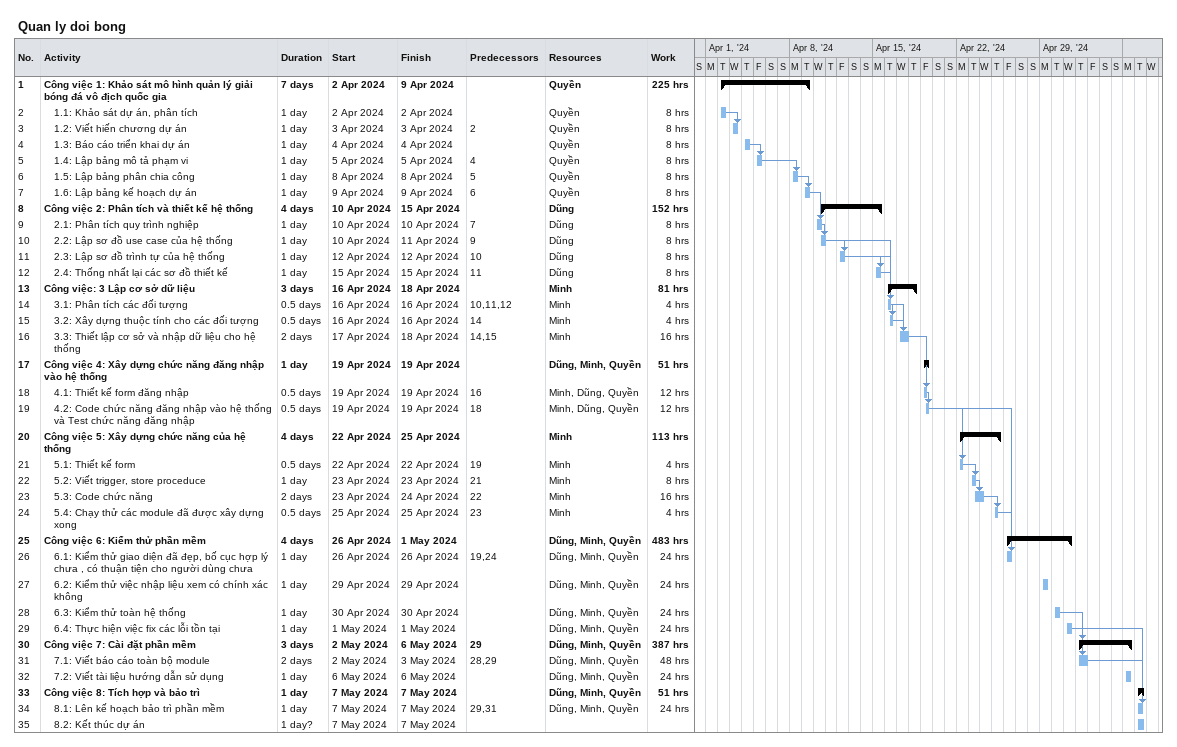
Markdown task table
Quan ly doi bong

| ID | Level | Task | Duration | Start | Finish | Predecessors | Resources | Work (h) |
|---|---|---|---|---|---|---|---|---|
| 1 | 1 | **Công việc 1: Khảo sát mô hình quản lý giải bóng đá vô địch quốc gia** | 7d | 2024-04-02 | 2024-04-09 |  | Quyền | 225 |
| 2 | 2 | 1.1: Khảo sát dự án, phân tích | 1d | 2024-04-02 | 2024-04-02 |  | Quyền | 8 |
| 3 | 2 | 1.2: Viết hiến chương dự án | 1d | 2024-04-03 | 2024-04-03 | 2 | Quyền | 8 |
| 4 | 2 | 1.3: Báo cáo triển khai dự án | 1d | 2024-04-04 | 2024-04-04 |  | Quyền | 8 |
| 5 | 2 | 1.4: Lập bảng mô tả phạm vi | 1d | 2024-04-05 | 2024-04-05 | 4 | Quyền | 8 |
| 6 | 2 | 1.5: Lập bảng phân chia công | 1d | 2024-04-08 | 2024-04-08 | 5 | Quyền | 8 |
| 7 | 2 | 1.6: Lập bảng kế hoạch dự án | 1d | 2024-04-09 | 2024-04-09 | 6 | Quyền | 8 |
| 8 | 1 | **Công việc 2: Phân tích và thiết kế hệ thống** | 4d | 2024-04-10 | 2024-04-15 |  | Dũng | 152 |
| 9 | 2 | 2.1: Phân tích quy trình nghiệp | 1d | 2024-04-10 | 2024-04-10 | 7 | Dũng | 8 |
| 10 | 2 | 2.2: Lập sơ đồ use case của hệ thống | 1d | 2024-04-10 | 2024-04-11 | 9 | Dũng | 8 |
| 11 | 2 | 2.3: Lập sơ đồ trình tự của hệ thống | 1d | 2024-04-12 | 2024-04-12 | 10 | Dũng | 8 |
| 12 | 2 | 2.4: Thống nhất lại các sơ đồ thiết kế | 1d | 2024-04-15 | 2024-04-15 | 11 | Dũng | 8 |
| 13 | 1 | **Công việc: 3 Lập cơ sở dữ liệu** | 3d | 2024-04-16 | 2024-04-18 |  | Minh | 81 |
| 14 | 2 | 3.1: Phân tích các đối tượng | 0.5d | 2024-04-16 | 2024-04-16 | 10, 11, 12 | Minh | 4 |
| 15 | 2 | 3.2: Xây dựng thuộc tính cho các đối tượng | 0.5d | 2024-04-16 | 2024-04-16 | 14 | Minh | 4 |
| 16 | 2 | 3.3: Thiết lập cơ sở và nhập dữ liệu cho hệ thống | 2d | 2024-04-17 | 2024-04-18 | 14, 15 | Minh | 16 |
| 17 | 1 | **Công việc 4: Xây dựng chức năng đăng nhập vào hệ thống** | 1d | 2024-04-19 | 2024-04-19 |  | Dũng, Minh, Quyền | 51 |
| 18 | 2 | 4.1: Thiết kế form đăng nhập | 0.5d | 2024-04-19 | 2024-04-19 | 16 | Minh, Dũng, Quyền | 12 |
| 19 | 2 | 4.2: Code chức năng đăng nhập vào hệ thống và Test chức năng đăng nhập | 0.5d | 2024-04-19 | 2024-04-19 | 18 | Minh, Dũng, Quyền | 12 |
| 20 | 1 | **Công việc 5: Xây dựng chức năng của hệ thống** | 4d | 2024-04-22 | 2024-04-25 |  | Minh | 113 |
| 21 | 2 | 5.1: Thiết kế form | 0.5d | 2024-04-22 | 2024-04-22 | 19 | Minh | 4 |
| 22 | 2 | 5.2: Viết trigger, store proceduce | 1d | 2024-04-23 | 2024-04-23 | 21 | Minh | 8 |
| 23 | 2 | 5.3: Code chức năng | 2d | 2024-04-23 | 2024-04-24 | 22 | Minh | 16 |
| 24 | 2 | 5.4: Chạy thử các module đã được xây dựng xong | 0.5d | 2024-04-25 | 2024-04-25 | 23 | Minh | 4 |
| 25 | 1 | **Công việc 6: Kiểm thử phần mềm** | 4d | 2024-04-26 | 2024-05-01 |  | Dũng, Minh, Quyền | 483 |
| 26 | 2 | 6.1: Kiểm thử giao diện đã đẹp, bố cục hợp lý chưa , có thuận tiện cho người dùng chưa | 1d | 2024-04-26 | 2024-04-26 | 19, 24 | Dũng, Minh, Quyền | 24 |
| 27 | 2 | 6.2: Kiểm thử việc nhập liệu xem có chính xác không | 1d | 2024-04-29 | 2024-04-29 |  | Dũng, Minh, Quyền | 24 |
| 28 | 2 | 6.3: Kiểm thử toàn hệ thống | 1d | 2024-04-30 | 2024-04-30 |  | Dũng, Minh, Quyền | 24 |
| 29 | 2 | 6.4: Thực hiện việc fix các lỗi tồn tại | 1d | 2024-05-01 | 2024-05-01 |  | Dũng, Minh, Quyền | 24 |
| 30 | 1 | **Công việc 7: Cài đặt phần mềm** | 3d | 2024-05-02 | 2024-05-06 | 29 | Dũng, Minh, Quyền | 387 |
| 31 | 2 | 7.1: Viết báo cáo toàn bộ module | 2d | 2024-05-02 | 2024-05-03 | 28, 29 | Dũng, Minh, Quyền | 48 |
| 32 | 2 | 7.2: Viết tài liệu hướng dẫn sử dụng | 1d | 2024-05-06 | 2024-05-06 |  | Dũng, Minh, Quyền | 24 |
| 33 | 1 | **Công việc 8: Tích hợp và bảo trì** | 1d | 2024-05-07 | 2024-05-07 |  | Dũng, Minh, Quyền | 51 |
| 34 | 2 | 8.1: Lên kế hoạch bảo trì phần mềm | 1d | 2024-05-07 | 2024-05-07 | 29, 31 | Dũng, Minh, Quyền | 24 |
| 35 | 2 | 8.2: Kết thúc dự án | 1d? | 2024-05-07 | 2024-05-07 |  |  |  |
